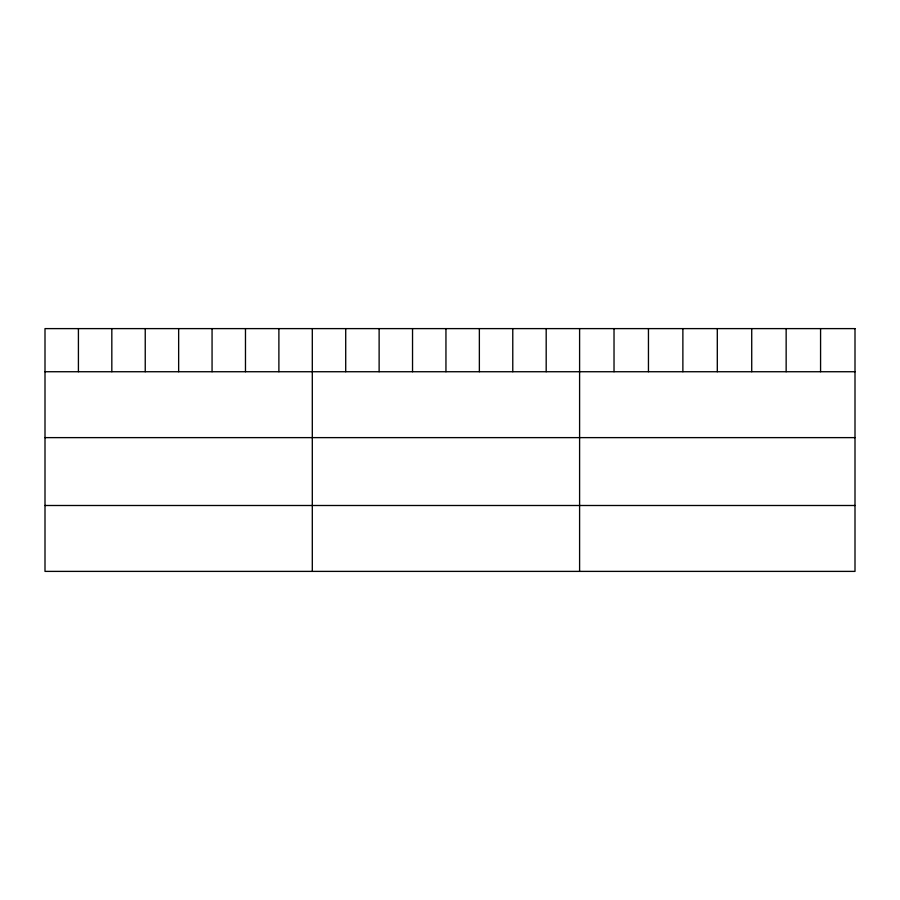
<?xml version="1.0" encoding="UTF-8"?>
<svg xmlns="http://www.w3.org/2000/svg" width="900" height="900" viewBox="0 0 900 900"><rect width="100%" height="100%" fill="white"/><g stroke="black" fill="none" stroke-linecap="round" stroke-linejoin="round"><path stroke-width="1.35" d="M45 371.734L855 371.734M45 437.625L855 437.625M45 505.496L855 505.496M820.575 328.613L820.575 371.734M786.15 328.613L786.15 371.734M751.725 328.613L751.725 371.734M717.3 328.613L717.3 371.734M682.875 328.613L682.875 371.734M648.45 328.613L648.45 371.734M614.025 328.613L614.025 371.734M579.6 328.613L579.6 571.387M546.188 328.613L546.188 371.734M512.775 328.613L512.775 371.734M479.363 328.613L479.363 371.734M445.95 328.613L445.95 371.734M412.537 328.613L412.537 371.734M379.125 328.613L379.125 371.734M345.713 328.613L345.713 371.734M312.3 328.613L312.3 571.387M278.887 328.613L278.887 371.734M245.475 328.613L245.475 371.734M212.062 328.613L212.062 371.734M178.65 328.613L178.65 371.734M145.237 328.613L145.237 371.734M111.825 328.613L111.825 371.734M78.413 328.613L78.413 371.734M855 328.613L45 328.613L45 571.387L855 571.387L855 328.613"/></g></svg>
